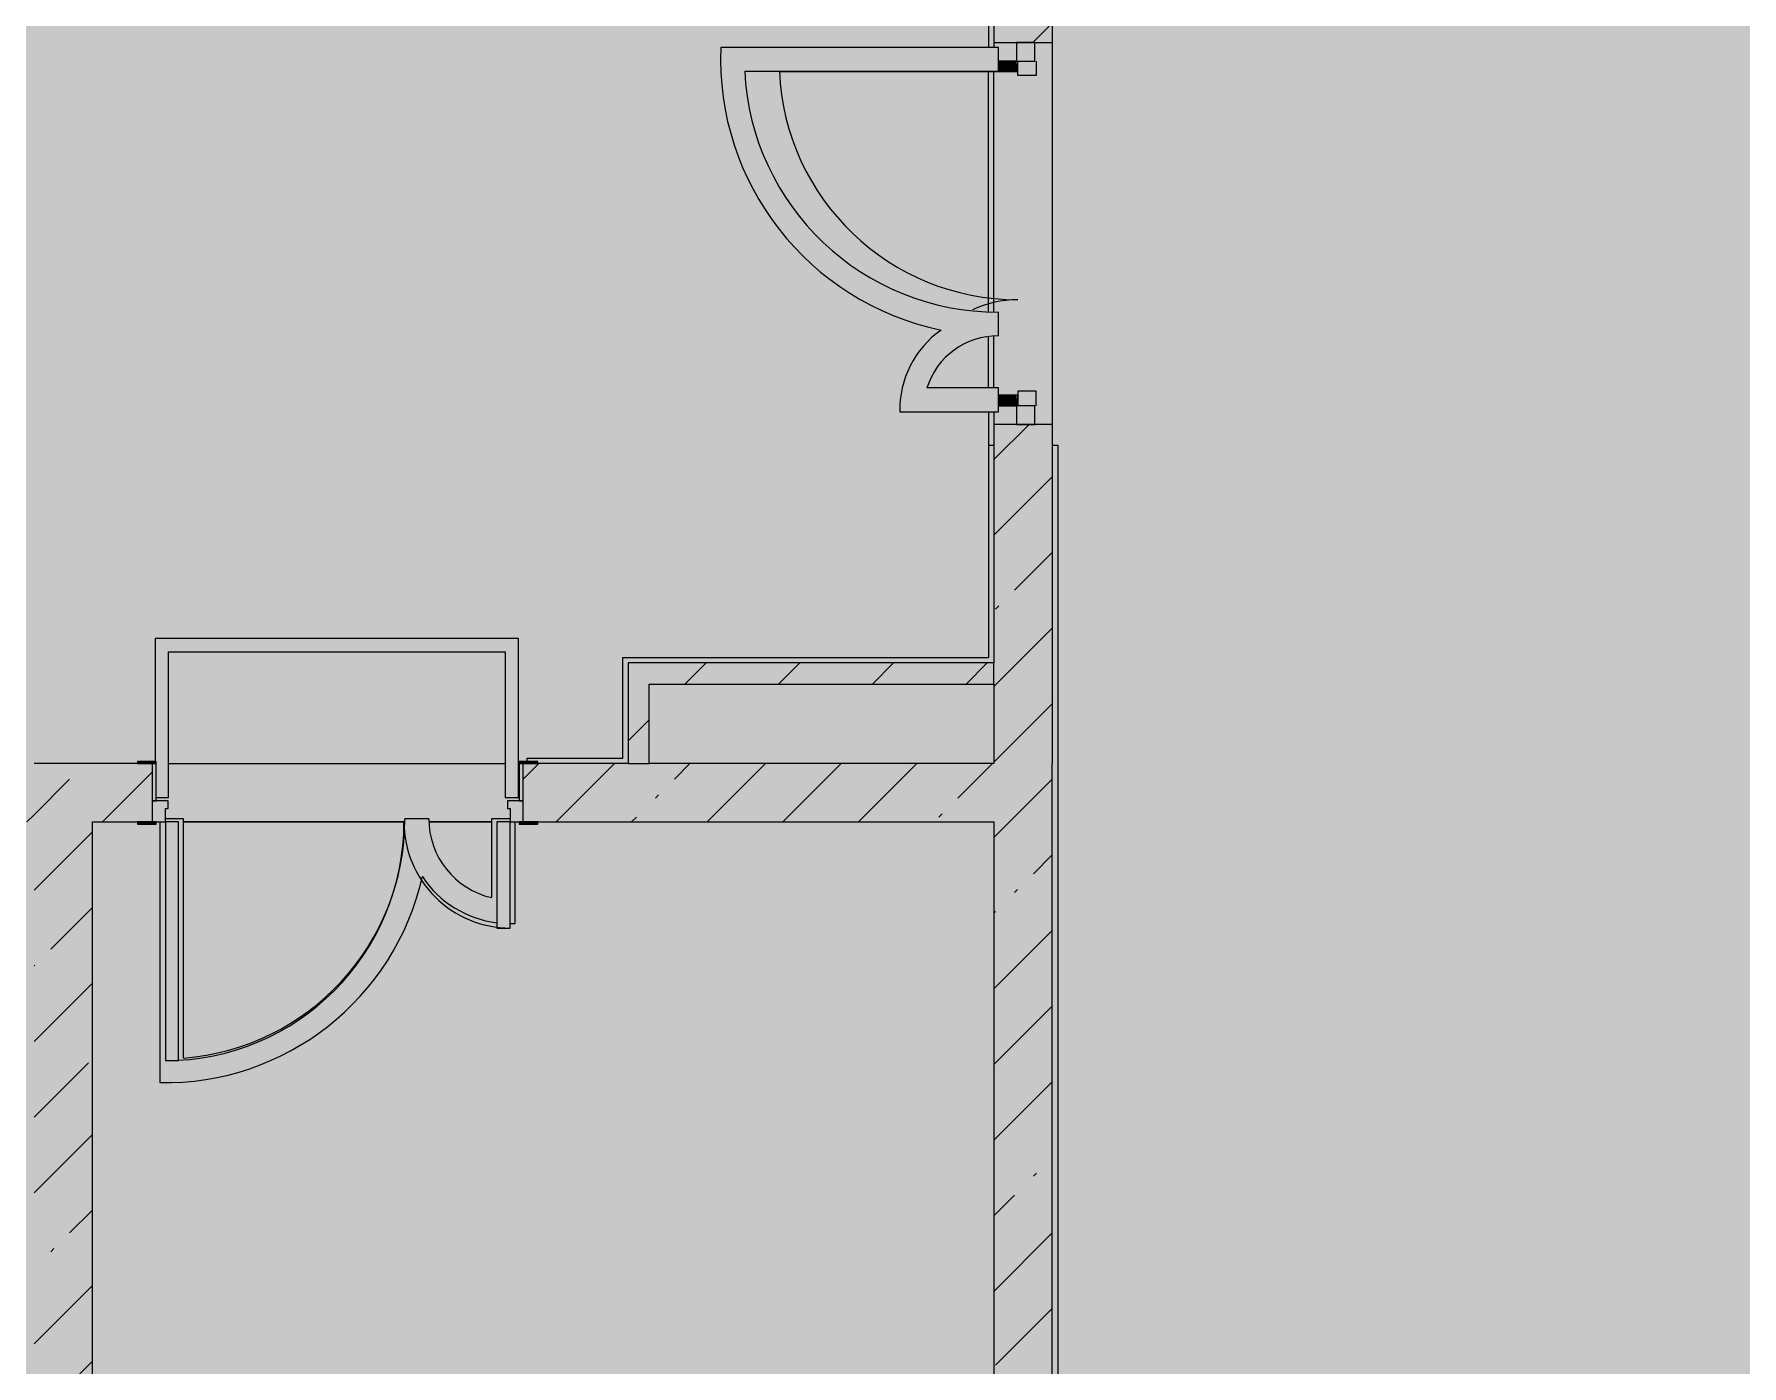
# Model space of a CAD drawing. Header units: millimetres. Extents: x 35316 to 242799, y -8553 to 29000.
# Drawn here: x 179787 to 186228, y 5629 to 10650 of the extents above; entities that cross this region are included whole.
import ezdxf

# ---------------------------------------------------------------- set-up
doc = ezdxf.new("R2010")
doc.units = ezdxf.units.MM
doc.layers.add('A-DETL-GENF-5', color=7, linetype='Continuous', lineweight=9, true_color=0xc0c0c0, transparency=0.4)
for name, color, linetype, lineweight, true_color in [('A-DETL-GENF-7', 7, 'Continuous', 5, 0xb7b7b7), ('A-DOOR-4', 7, 'Continuous', 5, 0xe2e2e2), ('A-DOOR-5', 7, 'Continuous', 5, 0xb7b7b7), ('A-DOOR-FRAM-2', 7, 'Continuous', 5, 0xe2e2e2), ('A-DOOR-FRAM-4', 7, 'Continuous', 5, 0xb7b7b7), ('A-FLOR-2', 7, 'Continuous', 5, 0xb7b7b7), ('A-GLAZ-CWMG-2', 7, 'Continuous', 5, 0x737373), ('A-WALL-4', 7, 'Continuous', 9, 0x737373), ('I-WALL-4', 7, 'Continuous', 5, 0x737373), ('S-STRS-2', 7, 'Continuous', 5, 0x737373)]:
    doc.layers.add(name, color=color, linetype=linetype, lineweight=lineweight, true_color=true_color)
doc.layers.add('I-WALL-5', color=7, linetype='Continuous', lineweight=5)
pattern_1 = [(45, (107926.8, 0), (-285.1231, 285.1231), []), (45, (108211.92, 0), (-285.1231, 285.1231), [504.031, -100.806, 16.764, -84.042])]
pattern_2 = [(45, (107926.8, 0), (-176.7767, 176.7767), [])]

# ---------------------------------------------------------------- blocks, each defined once
blk = doc.blocks.new('110_Дверь_СКБ_2Ст - Д-1 Лестничная клетка EIS60-24319353-3_3_2_птичка')
at = {"layer": 'A-DOOR-4'}
for points in [[(612.5, 1010), (612.5, 110), (662.5, 110), (662.5, 1010)], [(-587.5, 510), (-637.5, 510), (-637.5, 110), (-587.5, 110), (-587.5, 371.4)], [(712.5, 30), (697.5, 30), (697.5, -110), (712.5, -110)]]:
    blk.add_hatch(color=256, dxfattribs=at).paths.add_polyline_path(points)
h = blk.add_hatch(color=256, dxfattribs=at)
h.paths.add_polyline_path([(662.5, 110), (662.5, 60), (652.5, 60), (652.5, 30), (712.5, 30), (712.5, 110)])
h.paths.add_polyline_path([(-637.5, 110), (-687.5, 110), (-687.5, 30), (-627.5, 30), (-627.5, 60), (-637.5, 60)])
at = {"layer": 'A-DOOR-FRAM-2'}
for points in [[(-742.5, 118), (-742.5, 110), (-672.5, 110), (-672.5, 118)], [(697.5, 118), (697.5, 110), (767.5, 110), (767.5, 118)], [(-672.5, 30), (-687.5, 30), (-687.5, -110), (-672.5, -110)], [(-672.5, -110), (-742.5, -110), (-742.5, -118), (-672.5, -118)], [(697.5, -110), (697.5, -118), (767.5, -118), (767.5, -110)]]:
    blk.add_hatch(color=256, dxfattribs=at).paths.add_polyline_path(points)
at = {"layer": 'A-DOOR-5'}
for p, q in [((662.5, 1010), (612.5, 1010)), ((612.5, 1010), (612.5, 110)), ((662.5, 110), (662.5, 1010)), ((-637.5, 510), (-637.5, 110)), ((-587.5, 510), (-637.5, 510)), ((-587.5, 110), (-587.5, 510)), ((-637.5, 110), (-587.5, 110)), ((612.5, 110), (662.5, 110))]:
    blk.add_line(p, q, dxfattribs=at)
for centre, radius, start, end in [((662.5, 110), 900, 90, 180), ((-637.5, 110), 400, 360, 90)]:
    blk.add_arc(centre, radius, start, end, dxfattribs=at)
at = {"layer": 'A-DOOR-FRAM-4'}
for p, q in [((-672.5, 118), (-742.5, 118)), ((-742.5, 118), (-742.5, 110)), ((-742.5, 110), (-672.5, 110)), ((-637.5, 110), (-687.5, 110)), ((-687.5, 110), (-687.5, 30)), ((-672.5, 110), (-672.5, 118)), ((-637.5, 60), (-637.5, 110)), ((662.5, 110), (662.5, 60)), ((712.5, 110), (662.5, 110)), ((767.5, 118), (697.5, 118)), ((697.5, 118), (697.5, 110)), ((697.5, 110), (767.5, 110)), ((712.5, 30), (712.5, 110)), ((767.5, 110), (767.5, 118)), ((-687.5, 30), (-627.5, 30)), ((-672.5, 30), (-687.5, 30)), ((-687.5, 30), (-687.5, -110)), ((-672.5, -110), (-672.5, 30)), ((-627.5, 60), (-637.5, 60)), ((-627.5, 30), (-627.5, 60)), ((662.5, 60), (652.5, 60)), ((652.5, 60), (652.5, 30)), ((652.5, 30), (712.5, 30)), ((712.5, 30), (697.5, 30)), ((697.5, 30), (697.5, -110)), ((712.5, -110), (712.5, 30)), ((-672.5, -110), (-742.5, -110)), ((-742.5, -110), (-742.5, -118)), ((-742.5, -118), (-672.5, -118)), ((-687.5, -110), (-672.5, -110)), ((-672.5, -118), (-672.5, -110)), ((697.5, -110), (712.5, -110)), ((767.5, -110), (697.5, -110)), ((697.5, -110), (697.5, -118)), ((697.5, -118), (767.5, -118)), ((767.5, -118), (767.5, -110))]:
    blk.add_line(p, q, dxfattribs=at)
blk = doc.blocks.new('Прямоугольный импост - 50 x 70 мм-32306832-3_3_2_птичка')
at = {"layer": 'A-GLAZ-CWMG-2'}
for p, q in [((-70, 35), (0, 35)), ((-70, -35), (-70, 35)), ((0, 35), (0, -35)), ((0, -35), (-70, -35))]:
    blk.add_line(p, q, dxfattribs=at)
blk = doc.blocks.new('Дверь_Витражная_остекление_ - ДВН_ДАО_Главный вход_1200 в свету Д-22 _п_-32306833-3_3_2_птичка')
at = {"layer": 'A-DOOR-4'}
for points in [[(-610, -30), (-650, -35), (-650, -103), (-611.7, -103), (-610, -103)], [(650, -35), (650, -30), (610, -35), (610, -103), (650, -103)]]:
    blk.add_hatch(color=256, dxfattribs=at).paths.add_polyline_path(points)
at = {"layer": 'A-DETL-GENF-7'}
for p, q in [((-650, 40), (-595, 40)), ((-595, 40), (-595, -30)), ((650, 40), (595, 40)), ((595, 40), (595, -30)), ((-610, -30), (-650, -30)), ((-595, -30), (-650, -30)), ((-650, -35), (-650, -103)), ((-610, -930), (-610, -30)), ((595, -30), (650, -30)), ((610, -30), (610, -103)), ((650, -30), (610, -30)), ((650, -103), (650, -35))]:
    blk.add_line(p, q, dxfattribs=at)
at = {"layer": 'A-DOOR-5'}
for p, q in [((-650, -103), (-650, -35)), ((650, -103), (650, -35))]:
    blk.add_line(p, q, dxfattribs=at)
for centre, radius, start, end in [((-650, -30), 900, 272.47677, 0), ((650, -30), 400, 180, 205.34539)]:
    blk.add_arc(centre, radius, start, end, dxfattribs=at)
blk = doc.blocks.new('Прямоугольный импост - 50 x 70 мм-32306835-3_3_2_птичка')
at = {"layer": 'A-GLAZ-CWMG-2'}
for p, q in [((0, 35), (-70, 35)), ((-70, 35), (-70, -35)), ((0, -35), (0, 35)), ((-70, -35), (0, -35))]:
    blk.add_line(p, q, dxfattribs=at)

msp = doc.modelspace()

# ---------------------------------------------------------------- hatches: boundary and pattern name
at = {"layer": 'A-DETL-GENF-5'}
msp.add_hatch(color=256, dxfattribs=at).paths.add_polyline_path([(183776.8, -251.7), (183776.8, 3288.3), (192496.8, 3288.3), (192496.8, 27348.3), (149836.8, 27348.3), (149836.8, 23888.3), (146236.9, 23888.3), (146236.9, -251.7), (181954.2, -251.7)])
at = {"layer": 'I-WALL-5'}
h = msp.add_hatch(dxfattribs=at)
h.set_pattern_fill('FP_108', color=256, style=0, pattern_type=2)
h.set_pattern_definition(pattern_1)
h.paths.add_polyline_path([(183406.8, 7900), (183626.8, 7900), (183626.8, 9179), (183406.8, 9179), (183406.8, 8010.3)])
h.paths.add_polyline_path([(183626.8, 10619), (183626.8, 10900), (183406.8, 10900), (183406.8, 10619)])
h = msp.add_hatch(dxfattribs=at)
h.set_pattern_fill('FP_113', color=256, style=0, pattern_type=2)
h.set_pattern_definition(pattern_2)
h.paths.add_polyline_path([(182026.8, 7900), (182106.8, 7900), (182106.8, 8280), (182026.8, 8280), (182026.8, 8010.3)])
h = msp.add_hatch(dxfattribs=at)
h.set_pattern_fill('FP_113', color=256, style=0, pattern_type=2)
h.set_pattern_definition(pattern_2)
h.paths.add_polyline_path([(183406.8, 8200), (183406.8, 8280), (182106.8, 8280), (182106.8, 8200)])
h = msp.add_hatch(dxfattribs=at)
h.set_pattern_fill('FP_108', color=256, style=0, pattern_type=2)
h.set_pattern_definition(pattern_1)
h.paths.add_polyline_path([(179616.8, 7680), (179786.8, 7680), (179786.8, 7900), (179586.8, 7900), (179586.8, 7680)])
h.paths.add_polyline_path([(178606.8, 7680), (178636.8, 7680), (178636.8, 7900), (177286.8, 7900), (177286.8, 7680), (178346.8, 7680)])
h.paths.add_polyline_path([(175406.8, 7680), (176186.8, 7680), (176186.8, 7900), (174786.8, 7900), (174786.8, 7680), (175106.8, 7680)])
h = msp.add_hatch(dxfattribs=at)
h.set_pattern_fill('FP_108', color=256, style=0, pattern_type=2)
h.set_pattern_definition(pattern_1)
h.paths.add_polyline_path([(179834.8, 7680), (180231.8, 7680), (180231.8, 7900), (179786.8, 7900), (179786.8, 7680)])
h.paths.add_polyline_path([(183406.8, 7680), (183406.8, 7900), (181631.8, 7900), (181631.8, 7680), (181954.2, 7680)])
h = msp.add_hatch(dxfattribs=at)
h.set_pattern_fill('FP_108', color=256, style=0, pattern_type=2)
h.set_pattern_definition(pattern_1)
h.paths.add_polyline_path([(183406.8, 120), (183626.8, 120), (183626.8, 350), (183406.8, 350)])
h.paths.add_polyline_path([(183626.8, 1150), (183626.8, 3550), (183406.8, 3550), (183406.8, 1150)])
h.paths.add_polyline_path([(183626.8, 4050), (183626.8, 7900), (183406.8, 7900), (183406.8, 4050), (183590, 4050)])
h = msp.add_hatch(dxfattribs=at)
h.set_pattern_fill('FP_108', color=256, style=0, pattern_type=2)
h.set_pattern_definition(pattern_1)
h.paths.add_polyline_path([(180006.8, 120), (180006.8, 7680), (179786.8, 7680), (179786.8, 120), (179834.8, 120)])

# ---------------------------------------------------------------- linework, layer by layer
at = {"layer": 'A-FLOR-2'}
for p, q in [((183386.8, 10880), (183386.8, 10600.7)), ((183423.8, 10600.7), (182376.7, 10600.7)), ((183423.8, 10510.7), (183423.8, 10600.7)), ((182467, 10510.7), (183423.8, 10510.7)), ((183386.8, 9604.5), (183386.8, 10510.7)), ((183423.8, 9512.6), (183423.8, 9602.6)), ((183386.8, 9316.6), (183386.8, 9509.1)), ((183423.8, 9316.6), (183154.4, 9316.6)), ((183423.8, 9226.6), (183423.8, 9316.6)), ((183051.9, 9226.6), (183423.8, 9226.6)), ((183386.8, 9226.6), (183386.8, 8300)), ((183386.8, 9100), (183406.8, 9100)), ((183626.8, 9100), (183647.8, 9100)), ((183647.8, 9100), (183647.8, 4070)), ((181613.7, 8371.9), (180243.7, 8371.9)), ((180243.7, 8371.9), (180243.7, 7908)), ((180293.7, 7771.9), (180293.7, 8321.9)), ((180293.7, 8321.9), (181563.7, 8321.9)), ((181563.7, 8321.9), (181563.7, 7771.9)), ((181613.7, 7771.9), (181613.7, 8371.9)), ((182006.8, 7920), (182006.8, 8300)), ((182006.8, 8300), (183386.8, 8300)), ((181646.8, 7908), (181646.8, 7920)), ((181646.8, 7920), (182006.8, 7920)), ((180246.8, 7771.9), (180293.7, 7771.9)), ((181563.7, 7771.9), (181613.7, 7771.9)), ((180260.3, 7680), (180260.3, 6697.1)), ((180350.3, 7691.9), (180281.8, 7691.9)), ((180350.3, 6789.7), (180350.3, 7691.9)), ((180350.3, 7680), (181184.6, 7680)), ((181275.3, 7691.9), (181185.3, 7691.9)), ((181276.4, 7680), (181511.5, 7680)), ((181581.8, 7691.9), (181511.5, 7691.9)), ((181511.5, 7691.9), (181511.5, 7394.8)), ((181601.5, 7297.5), (181601.5, 7680))]:
    msp.add_line(p, q, dxfattribs=at)
for centre, radius, start, end in [((183420.8, 10557.6), 1045, 177.63591, 258.21594), ((183420.8, 10557.6), 955, 182.81459, 270.17999), ((183420.8, 9233.6), 369, 125.33508, 181.08444), ((183420.8, 9233.6), 279, 89.3839, 162.68951), ((180280.3, 7691.9), 905, 274.43687, 360), ((181580.3, 7691.9), 305, 180, 256.9573), ((180280.3, 7691.9), 995, 268.8489, 347.32946), ((181580.3, 7691.9), 395, 213.54048, 262.94436), ((181580.3, 7691.9), 395, 270.21425, 273.07201)]:
    msp.add_arc(centre, radius, start, end, dxfattribs=at)
at = {"layer": 'A-WALL-4'}
for p, q in [((183406.8, 8200), (183406.8, 8280)), ((182026.8, 7900), (182106.8, 7900))]:
    msp.add_line(p, q, dxfattribs=at)
at = {"layer": 'I-WALL-4'}
for p, q in [((183406.8, 10900), (183406.8, 10600.7)), ((183626.8, 10900), (183626.8, 7900)), ((183406.8, 10619), (183626.8, 10619)), ((183406.8, 9603.5), (183406.8, 10510.7)), ((183406.8, 9316.6), (183406.8, 9511)), ((183406.8, 9226.6), (183406.8, 8280)), ((183626.8, 9179), (183406.8, 9179)), ((182026.8, 8280), (182026.8, 7900)), ((183406.8, 8280), (182026.8, 8280)), ((182106.8, 7900), (182106.8, 8200)), ((182106.8, 8200), (183406.8, 8200)), ((183406.8, 8200), (183406.8, 7900)), ((180176.8, 7900), (179786.8, 7900)), ((180293.7, 7900), (181563.7, 7900)), ((182026.8, 7900), (181686.8, 7900)), ((183406.8, 7900), (182106.8, 7900)), ((183626.8, 4050), (183626.8, 7900)), ((180006.8, 120), (180006.8, 7680)), ((180006.8, 7680), (180176.8, 7680)), ((181184.6, 7680), (180350.3, 7680)), ((181511.5, 7680), (181276.4, 7680)), ((181686.8, 7680), (183406.8, 7680)), ((183406.8, 7680), (183406.8, 4050))]:
    msp.add_line(p, q, dxfattribs=at)
at = {"layer": 'S-STRS-2'}
for p, q in [((181184.6, 7680), (180350.3, 7680)), ((181511.5, 7680), (181276.4, 7680))]:
    msp.add_line(p, q, dxfattribs=at)

# ---------------------------------------------------------------- block references
at = {"layer": 'A-DOOR-5'}
for name, p, rotation in [('Дверь_Витражная_остекление_ - ДВН_ДАО_Главный вход_1200 в свету Д-22 _п_-32306833-3_3_2_птичка', (183526.8, 9899), 269.9999999999994), ('110_Дверь_СКБ_2Ст - Д-1 Лестничная клетка EIS60-24319353-3_3_2_птичка', (180944.3, 7790), 180)]:
    msp.add_blockref(name, p, dxfattribs=dict(at, rotation=rotation))
at = {"layer": 'A-GLAZ-CWMG-2', "rotation": 89.99999999999942}
msp.add_blockref('Прямоугольный импост - 50 x 70 мм-32306835-3_3_2_птичка', (183526.8, 10619), dxfattribs=at)
at = {"layer": 'A-GLAZ-CWMG-2', "extrusion": (0, 0, -1), "rotation": 270.0000000000006}
msp.add_blockref('Прямоугольный импост - 50 x 70 мм-32306832-3_3_2_птичка', (-183526.8, 9179), dxfattribs=at)

doc.saveas('drawing.dxf')
